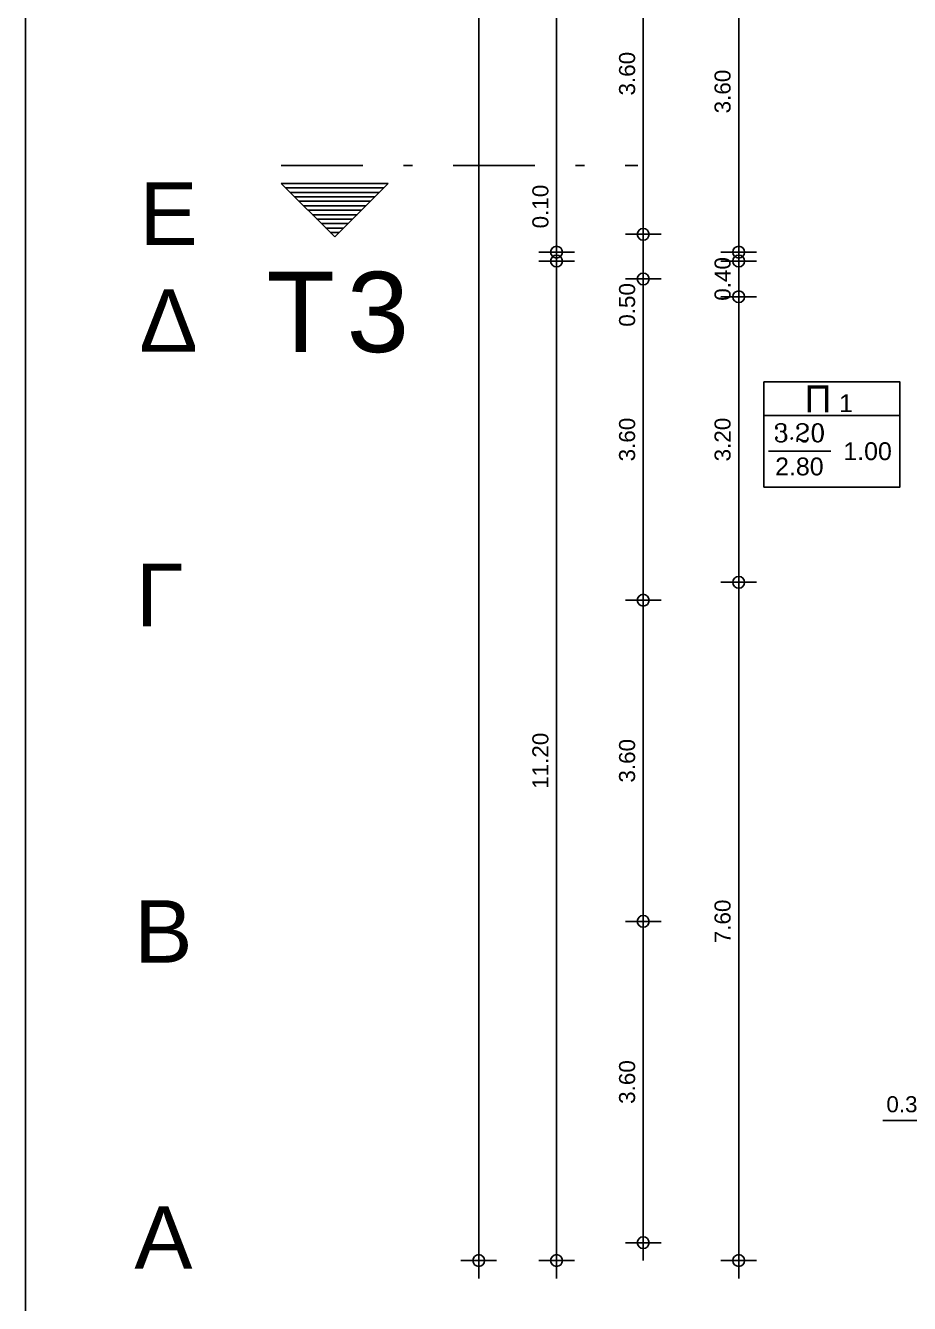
# Model space of a CAD drawing. Header units: metres. Extents: x 0 to 132, y -109 to 310.
# Drawn here: x 1 to 10.91, y 173.59 to 187.91 of the extents above; entities that cross this region are included whole.
import ezdxf

# ---------------------------------------------------------------- set-up
doc = ezdxf.new("R2010")
doc.units = ezdxf.units.M
doc.header["$LTSCALE"] = 0.036
doc.linetypes.add('DASHDOTX2', pattern=[50.8, 25.4, -12.7, 0, -12.7])
doc.layers.get('Defpoints').update_dxf_attribs({"color": 252})
for name, color, linetype in [('arxitektonika', 254, 'Continuous'), ('BORDER', 252, 'Continuous'), ('DIMBLK', 252, 'Continuous'), ('Grammata', 252, 'Continuous'), ('LAYER-ON', 252, 'Continuous')]:
    doc.layers.add(name, color=color, linetype=linetype)
doc.styles.add('COMU-N', font='arial.ttf')
doc.styles.get("Standard").update_dxf_attribs({"font": 'arial.ttf'})
doc.dimstyles.new('CADWDOT', dxfattribs={"dimscale": 0.1, "dimtxt": 1.8, "dimasz": 0.08, "dimexe": 2, "dimexo": 0, "dimgap": 0.09, "dimtad": 0, "dimrnd": 0.001, "dimzin": 0, "dimdsep": 46, "dimtxsty": 'Standard', "dimblk1": 'ARTDIM', "dimblk2": 'ARTDIM', "dimsah": 1, "dimcen": 0.09, "dimdle": 0.05, "dimse1": 1, "dimse2": 1, "dimadec": 0, "dimazin": 0, "dimtfac": 1, "dimtmove": 0, "dimatfit": 3, "dimldrblk": 'ARTDIM', "dimfxl": 2, "dimtvp": 0.9999, "dimtolj": 1, "dimtzin": 0, "dimarcsym": 0})

# ---------------------------------------------------------------- blocks, each defined once
blk = doc.blocks.new('art103')
at = {"layer": 'BORDER'}
blk.add_line((0.25, 14.6), (0.25, 0.25), dxfattribs=at)
blk = doc.blocks.new('ARTDIM')
at = {"layer": 'DIMBLK'}
for p, q in [((0, -24.9975), (0, 24.9975)), ((-24.9975, 0), (24.9975, 0))]:
    blk.add_line(p, q, dxfattribs=at)
blk.add_circle((0, 0), 8.25, dxfattribs=at)
blk = doc.blocks.new('*D579')
at = {"layer": 'arxitektonika', "color": 0, "lineweight": -2}
blk.add_line((8.997, 188.964), (8.997, 185.38), dxfattribs=at)
at = {"layer": 'Defpoints', "color": 0, "transparency": 16777216}
for p in [(11.418, 188.972), (8.997, 185.372), (11.418, 185.372)]:
    blk.add_point(p, dxfattribs=at)
at = {"layer": 'arxitektonika', "color": 0, "lineweight": -2, "xscale": 0.008, "yscale": 0.008, "zscale": 0.008}
for p, rotation in [((8.997, 188.972), 90), ((8.997, 185.372), 270)]:
    blk.add_blockref('ARTDIM', p, dxfattribs=dict(at, rotation=rotation))
at = {"layer": 'arxitektonika', "color": 0, "insert": (8.817, 187.172), "char_height": 0.18, "attachment_point": 5, "rotation": 90}
blk.add_mtext('\\A1;3.60', dxfattribs=at)
blk = doc.blocks.new('*D580')
at = {"layer": 'arxitektonika', "color": 0, "lineweight": -2}
for p, q in [((6.954, 185.372), (6.954, 186.149)), ((6.954, 185.28), (6.954, 185.364))]:
    blk.add_line(p, q, dxfattribs=at)
at = {"layer": 'Defpoints', "color": 0, "transparency": 16777216}
for p in [(7.35, 185.372), (6.954, 185.272), (7.35, 185.272)]:
    blk.add_point(p, dxfattribs=at)
at = {"layer": 'arxitektonika', "color": 0, "lineweight": -2, "xscale": 0.008, "yscale": 0.008, "zscale": 0.008}
for p, rotation in [((6.954, 185.372), 90), ((6.954, 185.272), 270)]:
    blk.add_blockref('ARTDIM', p, dxfattribs=dict(at, rotation=rotation))
at = {"layer": 'arxitektonika', "color": 0, "insert": (6.774, 185.883), "char_height": 0.18, "attachment_point": 5, "rotation": 90}
blk.add_mtext('\\A1;0.10', dxfattribs=at)
blk = doc.blocks.new('*D581')
at = {"layer": 'arxitektonika', "color": 0, "lineweight": -2}
blk.add_line((8.997, 185.264), (8.997, 184.88), dxfattribs=at)
at = {"layer": 'Defpoints', "color": 0, "transparency": 16777216}
for p in [(9.913, 185.272), (8.997, 184.872), (9.913, 184.872)]:
    blk.add_point(p, dxfattribs=at)
at = {"layer": 'arxitektonika', "color": 0, "lineweight": -2, "xscale": 0.008, "yscale": 0.008, "zscale": 0.008}
for p, rotation in [((8.997, 185.272), 90), ((8.997, 184.872), 270)]:
    blk.add_blockref('ARTDIM', p, dxfattribs=dict(at, rotation=rotation))
at = {"layer": 'arxitektonika', "color": 0, "insert": (8.817, 185.072), "char_height": 0.18, "attachment_point": 5, "rotation": 90}
blk.add_mtext('\\A1;0.40', dxfattribs=at)
blk = doc.blocks.new('*D582')
at = {"layer": 'arxitektonika', "color": 0, "lineweight": -2}
blk.add_line((8.997, 184.864), (8.997, 181.68), dxfattribs=at)
at = {"layer": 'Defpoints', "color": 0, "transparency": 16777216}
for p in [(9.913, 184.872), (8.997, 181.672), (9.913, 181.672)]:
    blk.add_point(p, dxfattribs=at)
at = {"layer": 'arxitektonika', "color": 0, "lineweight": -2, "xscale": 0.008, "yscale": 0.008, "zscale": 0.008}
for p, rotation in [((8.997, 184.872), 90), ((8.997, 181.672), 270)]:
    blk.add_blockref('ARTDIM', p, dxfattribs=dict(at, rotation=rotation))
at = {"layer": 'arxitektonika', "color": 0, "insert": (8.817, 183.272), "char_height": 0.18, "attachment_point": 5, "rotation": 90}
blk.add_mtext('\\A1;3.20', dxfattribs=at)
blk = doc.blocks.new('*D583')
at = {"layer": 'arxitektonika', "color": 0, "lineweight": -2}
blk.add_line((8.997, 181.664), (8.997, 174.08), dxfattribs=at)
at = {"layer": 'Defpoints', "color": 0, "transparency": 16777216}
for p in [(9.913, 181.672), (8.997, 174.072), (9.913, 174.072)]:
    blk.add_point(p, dxfattribs=at)
at = {"layer": 'arxitektonika', "color": 0, "lineweight": -2, "xscale": 0.008, "yscale": 0.008, "zscale": 0.008}
for p, rotation in [((8.997, 181.672), 90), ((8.997, 174.072), 270)]:
    blk.add_blockref('ARTDIM', p, dxfattribs=dict(at, rotation=rotation))
at = {"layer": 'arxitektonika', "color": 0, "insert": (8.817, 177.872), "char_height": 0.18, "attachment_point": 5, "rotation": 90}
blk.add_mtext('\\A1;7.60', dxfattribs=at)
blk = doc.blocks.new('*D586')
at = {"layer": 'arxitektonika', "color": 0, "lineweight": -2}
blk.add_line((6.954, 207.164), (6.954, 185.38), dxfattribs=at)
at = {"layer": 'Defpoints', "color": 0, "transparency": 16777216}
for p in [(9.452, 207.172), (6.954, 185.372), (10.588, 185.372)]:
    blk.add_point(p, dxfattribs=at)
at = {"layer": 'arxitektonika', "color": 0, "lineweight": -2, "xscale": 0.008, "yscale": 0.008, "zscale": 0.008}
for p, rotation in [((6.954, 207.172), 90), ((6.954, 185.372), 270)]:
    blk.add_blockref('ARTDIM', p, dxfattribs=dict(at, rotation=rotation))
at = {"layer": 'arxitektonika', "color": 0, "insert": (6.774, 196.272), "char_height": 0.18, "attachment_point": 5, "rotation": 90}
blk.add_mtext('\\A1;21.80', dxfattribs=at)
blk = doc.blocks.new('*D587')
at = {"layer": 'arxitektonika', "color": 0, "lineweight": -2}
blk.add_line((6.954, 185.264), (6.954, 174.08), dxfattribs=at)
at = {"layer": 'Defpoints', "color": 0, "transparency": 16777216}
for p in [(9.083, 185.272), (6.954, 174.072), (9.083, 174.072)]:
    blk.add_point(p, dxfattribs=at)
at = {"layer": 'arxitektonika', "color": 0, "lineweight": -2, "xscale": 0.008, "yscale": 0.008, "zscale": 0.008}
for p, rotation in [((6.954, 185.272), 90), ((6.954, 174.072), 270)]:
    blk.add_blockref('ARTDIM', p, dxfattribs=dict(at, rotation=rotation))
at = {"layer": 'arxitektonika', "color": 0, "insert": (6.774, 179.672), "char_height": 0.18, "attachment_point": 5, "rotation": 90}
blk.add_mtext('\\A1;11.20', dxfattribs=at)
blk = doc.blocks.new('*D588')
at = {"layer": 'arxitektonika', "color": 0, "lineweight": -2}
blk.add_line((6.082, 207.164), (6.082, 174.08), dxfattribs=at)
at = {"layer": 'Defpoints', "color": 0, "transparency": 16777216}
for p in [(9.452, 207.172), (6.082, 174.072), (9.452, 174.072)]:
    blk.add_point(p, dxfattribs=at)
at = {"layer": 'arxitektonika', "color": 0, "lineweight": -2, "xscale": 0.008, "yscale": 0.008, "zscale": 0.008}
for p, rotation in [((6.082, 207.172), 90), ((6.082, 174.072), 270)]:
    blk.add_blockref('ARTDIM', p, dxfattribs=dict(at, rotation=rotation))
at = {"layer": 'arxitektonika', "color": 0, "insert": (5.902, 190.622), "char_height": 0.18, "attachment_point": 5, "rotation": 90}
blk.add_mtext('\\A1;33.10', dxfattribs=at)
blk = doc.blocks.new('*D675')
at = {"layer": 'arxitektonika', "color": 0, "lineweight": -2}
blk.add_line((7.926, 189.164), (7.926, 185.58), dxfattribs=at)
at = {"layer": 'Defpoints', "color": 0, "transparency": 16777216}
for p in [(3.079, 189.172), (3.079, 185.572), (7.926, 185.572)]:
    blk.add_point(p, dxfattribs=at)
at = {"layer": 'arxitektonika', "color": 0, "lineweight": -2, "xscale": 0.008, "yscale": 0.008, "zscale": 0.008}
for p, rotation in [((7.926, 189.172), 90), ((7.926, 185.572), 270)]:
    blk.add_blockref('ARTDIM', p, dxfattribs=dict(at, rotation=rotation))
at = {"layer": 'arxitektonika', "color": 0, "insert": (7.746, 187.372), "char_height": 0.18, "attachment_point": 5, "rotation": 90}
blk.add_mtext('\\A1;3.60', dxfattribs=at)
blk = doc.blocks.new('*D676')
at = {"layer": 'arxitektonika', "color": 0, "lineweight": -2}
for p, q in [((7.926, 185.564), (7.926, 185.08)), ((7.926, 185.072), (7.926, 184.498))]:
    blk.add_line(p, q, dxfattribs=at)
at = {"layer": 'Defpoints', "color": 0, "transparency": 16777216}
for p in [(3.079, 185.572), (3.079, 185.072), (7.926, 185.072)]:
    blk.add_point(p, dxfattribs=at)
at = {"layer": 'arxitektonika', "color": 0, "lineweight": -2, "xscale": 0.008, "yscale": 0.008, "zscale": 0.008}
for p, rotation in [((7.926, 185.572), 90), ((7.926, 185.072), 270)]:
    blk.add_blockref('ARTDIM', p, dxfattribs=dict(at, rotation=rotation))
at = {"layer": 'arxitektonika', "color": 0, "insert": (7.746, 184.781), "char_height": 0.18, "attachment_point": 5, "rotation": 90}
blk.add_mtext('\\A1;0.50', dxfattribs=at)
blk = doc.blocks.new('*D677')
at = {"layer": 'arxitektonika', "color": 0, "lineweight": -2}
blk.add_line((7.926, 185.064), (7.926, 181.48), dxfattribs=at)
at = {"layer": 'Defpoints', "color": 0, "transparency": 16777216}
for p in [(3.079, 185.072), (3.079, 181.472), (7.926, 181.472)]:
    blk.add_point(p, dxfattribs=at)
at = {"layer": 'arxitektonika', "color": 0, "lineweight": -2, "xscale": 0.008, "yscale": 0.008, "zscale": 0.008}
for p, rotation in [((7.926, 185.072), 90), ((7.926, 181.472), 270)]:
    blk.add_blockref('ARTDIM', p, dxfattribs=dict(at, rotation=rotation))
at = {"layer": 'arxitektonika', "color": 0, "insert": (7.746, 183.272), "char_height": 0.18, "attachment_point": 5, "rotation": 90}
blk.add_mtext('\\A1;3.60', dxfattribs=at)
blk = doc.blocks.new('*D678')
at = {"layer": 'arxitektonika', "color": 0, "lineweight": -2}
blk.add_line((7.926, 181.464), (7.926, 177.88), dxfattribs=at)
at = {"layer": 'Defpoints', "color": 0, "transparency": 16777216}
for p in [(3.079, 181.472), (3.079, 177.872), (7.926, 177.872)]:
    blk.add_point(p, dxfattribs=at)
at = {"layer": 'arxitektonika', "color": 0, "lineweight": -2, "xscale": 0.008, "yscale": 0.008, "zscale": 0.008}
for p, rotation in [((7.926, 181.472), 90), ((7.926, 177.872), 270)]:
    blk.add_blockref('ARTDIM', p, dxfattribs=dict(at, rotation=rotation))
at = {"layer": 'arxitektonika', "color": 0, "insert": (7.746, 179.672), "char_height": 0.18, "attachment_point": 5, "rotation": 90}
blk.add_mtext('\\A1;3.60', dxfattribs=at)
blk = doc.blocks.new('*D679')
at = {"layer": 'arxitektonika', "color": 0, "lineweight": -2}
blk.add_line((7.926, 177.864), (7.926, 174.28), dxfattribs=at)
at = {"layer": 'Defpoints', "color": 0, "transparency": 16777216}
for p in [(3.079, 177.872), (3.079, 174.272), (7.926, 174.272)]:
    blk.add_point(p, dxfattribs=at)
at = {"layer": 'arxitektonika', "color": 0, "lineweight": -2, "xscale": 0.008, "yscale": 0.008, "zscale": 0.008}
for p, rotation in [((7.926, 177.872), 90), ((7.926, 174.272), 270)]:
    blk.add_blockref('ARTDIM', p, dxfattribs=dict(at, rotation=rotation))
at = {"layer": 'arxitektonika', "color": 0, "insert": (7.746, 176.072), "char_height": 0.18, "attachment_point": 5, "rotation": 90}
blk.add_mtext('\\A1;3.60', dxfattribs=at)
blk = doc.blocks.new('*D748')
at = {"layer": 'arxitektonika', "color": 0, "lineweight": -2}
for p, q in [((11.418, 175.642), (10.614, 175.642)), ((11.71, 175.642), (11.426, 175.642))]:
    blk.add_line(p, q, dxfattribs=at)
at = {"layer": 'Defpoints', "color": 0, "transparency": 16777216}
for p in [(11.418, 177.756), (11.718, 177.756), (11.418, 175.642)]:
    blk.add_point(p, dxfattribs=at)
at = {"layer": 'arxitektonika', "color": 0, "lineweight": -2, "xscale": 0.008, "yscale": 0.008, "zscale": 0.008, "rotation": 180}
blk.add_blockref('ARTDIM', (11.418, 175.642), dxfattribs=at)
at = {"layer": 'arxitektonika', "color": 0, "lineweight": -2, "xscale": 0.008, "yscale": 0.008, "zscale": 0.008}
blk.add_blockref('ARTDIM', (11.718, 175.642), dxfattribs=at)
at = {"layer": 'arxitektonika', "color": 0, "insert": (10.897, 175.822), "char_height": 0.18, "attachment_point": 5}
blk.add_mtext('\\A1;0.30', dxfattribs=at)

msp = doc.modelspace()

# ---------------------------------------------------------------- linework, layer by layer
at = {"layer": 'arxitektonika', "linetype": 'DASHDOTX2'}
msp.add_line((3.867, 186.342), (7.867, 186.342), dxfattribs=at)
at = {"layer": 'arxitektonika'}
for p, q in [((3.867, 186.142), (4.467, 186.142)), ((4.467, 185.542), (3.867, 186.142)), ((5.017, 186.092), (3.917, 186.092)), ((3.917, 186.092), (5.017, 186.092)), ((5.017, 186.092), (3.917, 186.092)), ((4.967, 186.042), (3.967, 186.042)), ((4.467, 186.142), (5.067, 186.142)), ((4.467, 185.542), (5.067, 186.142)), ((4.917, 185.992), (4.017, 185.992)), ((4.867, 185.942), (4.067, 185.942)), ((4.817, 185.892), (4.117, 185.892)), ((4.767, 185.842), (4.167, 185.842)), ((4.717, 185.792), (4.217, 185.792)), ((4.667, 185.742), (4.267, 185.742)), ((4.617, 185.692), (4.317, 185.692)), ((4.567, 185.642), (4.367, 185.642)), ((4.517, 185.592), (4.417, 185.592)), ((10.805, 183.54), (9.28, 183.54)), ((9.33, 183.14), (10.03, 183.14))]:
    msp.add_line(p, q, dxfattribs=at)
msp.add_lwpolyline([(9.28, 183.918), (10.805, 183.918), (10.805, 182.74), (9.28, 182.74), (9.28, 183.918)], dxfattribs=at)

# ---------------------------------------------------------------- block references
at = {"layer": 'LAYER-ON', "xscale": 4, "yscale": 4, "zscale": 4}
msp.add_blockref('art103', (0, 159.889), dxfattribs=at)

# ---------------------------------------------------------------- texts
at = {"layer": 'arxitektonika', "style": 'COMU-N'}
for s, height, p in [('Ε', 0.7, (2.277, 185.454)), ('3', 0.9, (4.601, 184.252)), ('Τ', 0.9, (3.702, 184.252)), ('Δ', 0.7, (2.277, 184.255)), ('Π', 0.3, (9.735, 183.578)), ('1', 0.2, (10.122, 183.579)), ('Γ', 0.7, (2.237, 181.18)), ('Β', 0.7, (2.22, 177.41))]:
    msp.add_text(s, height=height, dxfattribs=at).set_placement(p)
at = {"layer": 'arxitektonika', "linetype": 'ByBlock', "char_height": 0.2, "attachment_point": 5, "style": 'COMU-N'}
for s, insert in [('{\\Fcomplex.shx;3.20}', (9.677, 183.347)), ('1.00', (10.442, 183.14)), ('2.80', (9.677, 182.969))]:
    msp.add_mtext(s, dxfattribs=dict(at, insert=insert))
at = {"layer": 'Grammata', "style": 'COMU-N'}
msp.add_text('Α', height=0.7, dxfattribs=at).set_placement((2.22, 173.98))

# ---------------------------------------------------------------- dimensions: what is measured, and where the dimension line sits
at = {"layer": 'arxitektonika'}
for base, p1, p2, picture, middle in [((6.082, 174.072), (9.452, 207.172), (9.452, 174.072), '*D588', (5.902, 190.622)), ((6.954, 185.372), (9.452, 207.172), (10.588, 185.372), '*D586', (6.774, 196.272)), ((7.926, 185.572), (3.079, 189.172), (3.079, 185.572), '*D675', (7.746, 187.372)), ((8.997, 185.372), (11.418, 188.972), (11.418, 185.372), '*D579', (8.817, 187.172)), ((7.926, 185.072), (3.079, 185.572), (3.079, 185.072), '*D676', (7.746, 184.781)), ((6.954, 174.072), (9.083, 185.272), (9.083, 174.072), '*D587', (6.774, 179.672)), ((7.926, 181.472), (3.079, 185.072), (3.079, 181.472), '*D677', (7.746, 183.272)), ((8.997, 181.672), (9.913, 184.872), (9.913, 181.672), '*D582', (8.817, 183.272)), ((8.997, 174.072), (9.913, 181.672), (9.913, 174.072), '*D583', (8.817, 177.872)), ((7.926, 177.872), (3.079, 181.472), (3.079, 177.872), '*D678', (7.746, 179.672)), ((7.926, 174.272), (3.079, 177.872), (3.079, 174.272), '*D679', (7.746, 176.072))]:
    dim = msp.add_linear_dim(base=base, p1=p1, p2=p2, angle=90, dimstyle='CADWDOT', dxfattribs=at)
    dim.commit()
    dim.dimension.update_dxf_attribs({"geometry": picture, "text_midpoint": middle})
for base, p1, p2, picture, middle in [((6.954, 185.272), (7.35, 185.372), (7.35, 185.272), '*D580', (6.954, 185.883)), ((8.997, 184.872), (9.913, 185.272), (9.913, 184.872), '*D581', (8.997, 185.072))]:
    dim = msp.add_linear_dim(base=base, p1=p1, p2=p2, angle=90, dimstyle='CADWDOT', dxfattribs=at)
    dim.commit()
    dim.dimension.update_dxf_attribs({"geometry": picture, "text_midpoint": middle, "dimtype": 160})
dim = msp.add_linear_dim(base=(11.418, 175.642), p1=(11.718, 177.756), p2=(11.418, 177.756), dimstyle='CADWDOT', dxfattribs=at)
dim.commit()
dim.dimension.update_dxf_attribs({"geometry": '*D748', "text_midpoint": (10.897, 175.642), "dimtype": 160})

doc.saveas('drawing.dxf')
